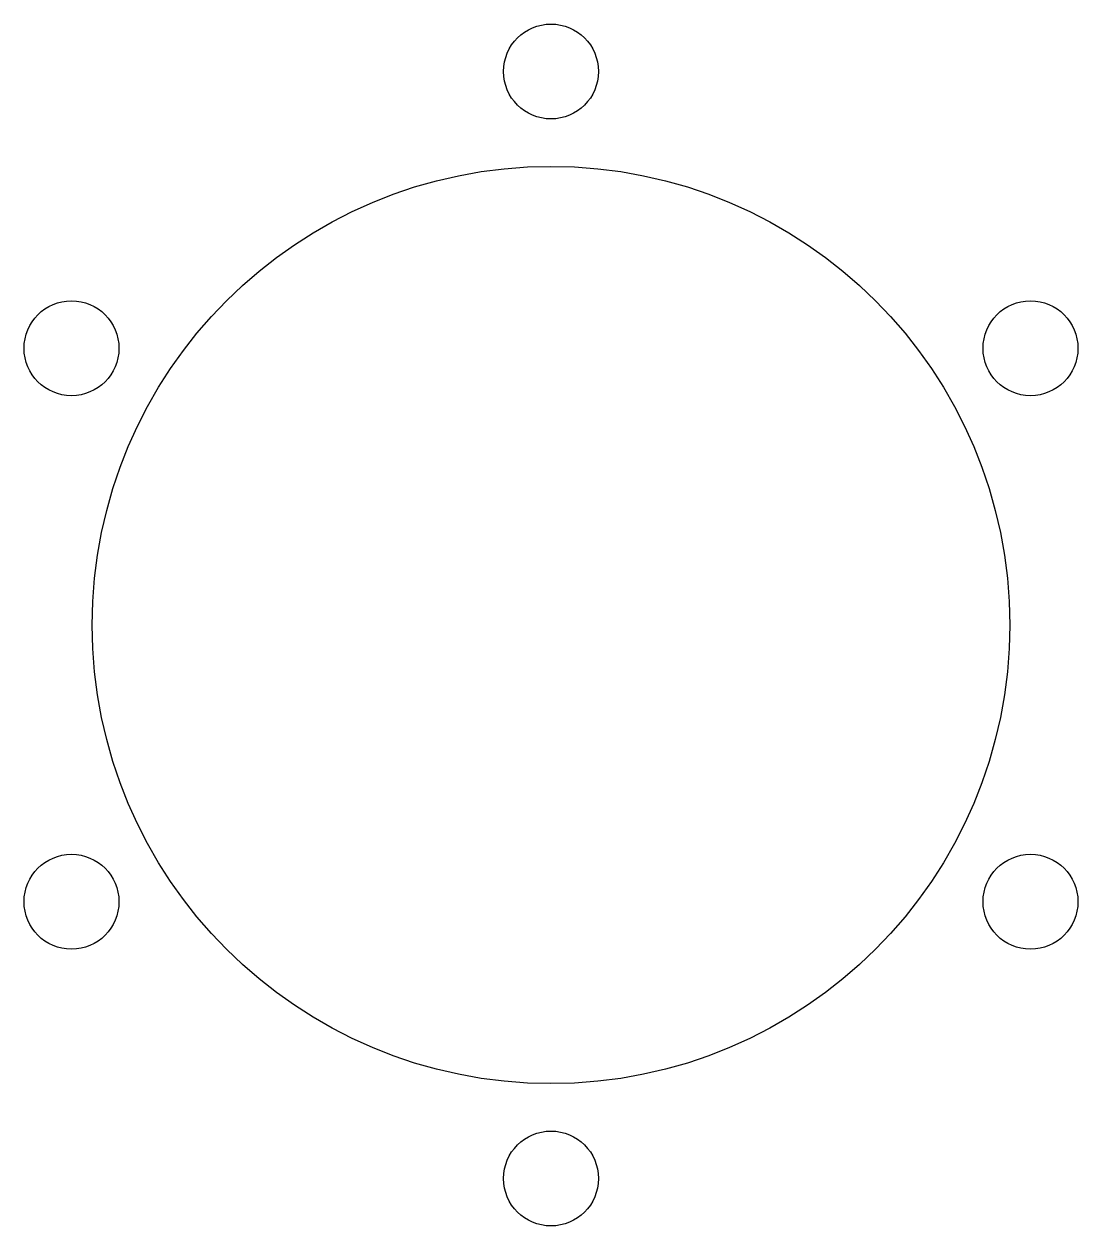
# Model space of a CAD drawing. Header units: millimetres. Extents: x -33.3 to 33.3, y -38 to 38.
import ezdxf

# ---------------------------------------------------------------- set-up
doc = ezdxf.new("R2010")
doc.units = ezdxf.units.MM
doc.layers.get('0').update_dxf_attribs({"linetype": 'CONTINUOUS'})

msp = doc.modelspace()

# ---------------------------------------------------------------- linework, layer by layer
for centre, radius in [((0, 35), 3), ((0, 0), 29), ((-30.311, 17.5), 3), ((30.311, 17.5), 3), ((-30.311, -17.5), 3), ((30.311, -17.5), 3), ((0, -35), 3)]:
    msp.add_circle(centre, radius)

doc.saveas('drawing.dxf')
